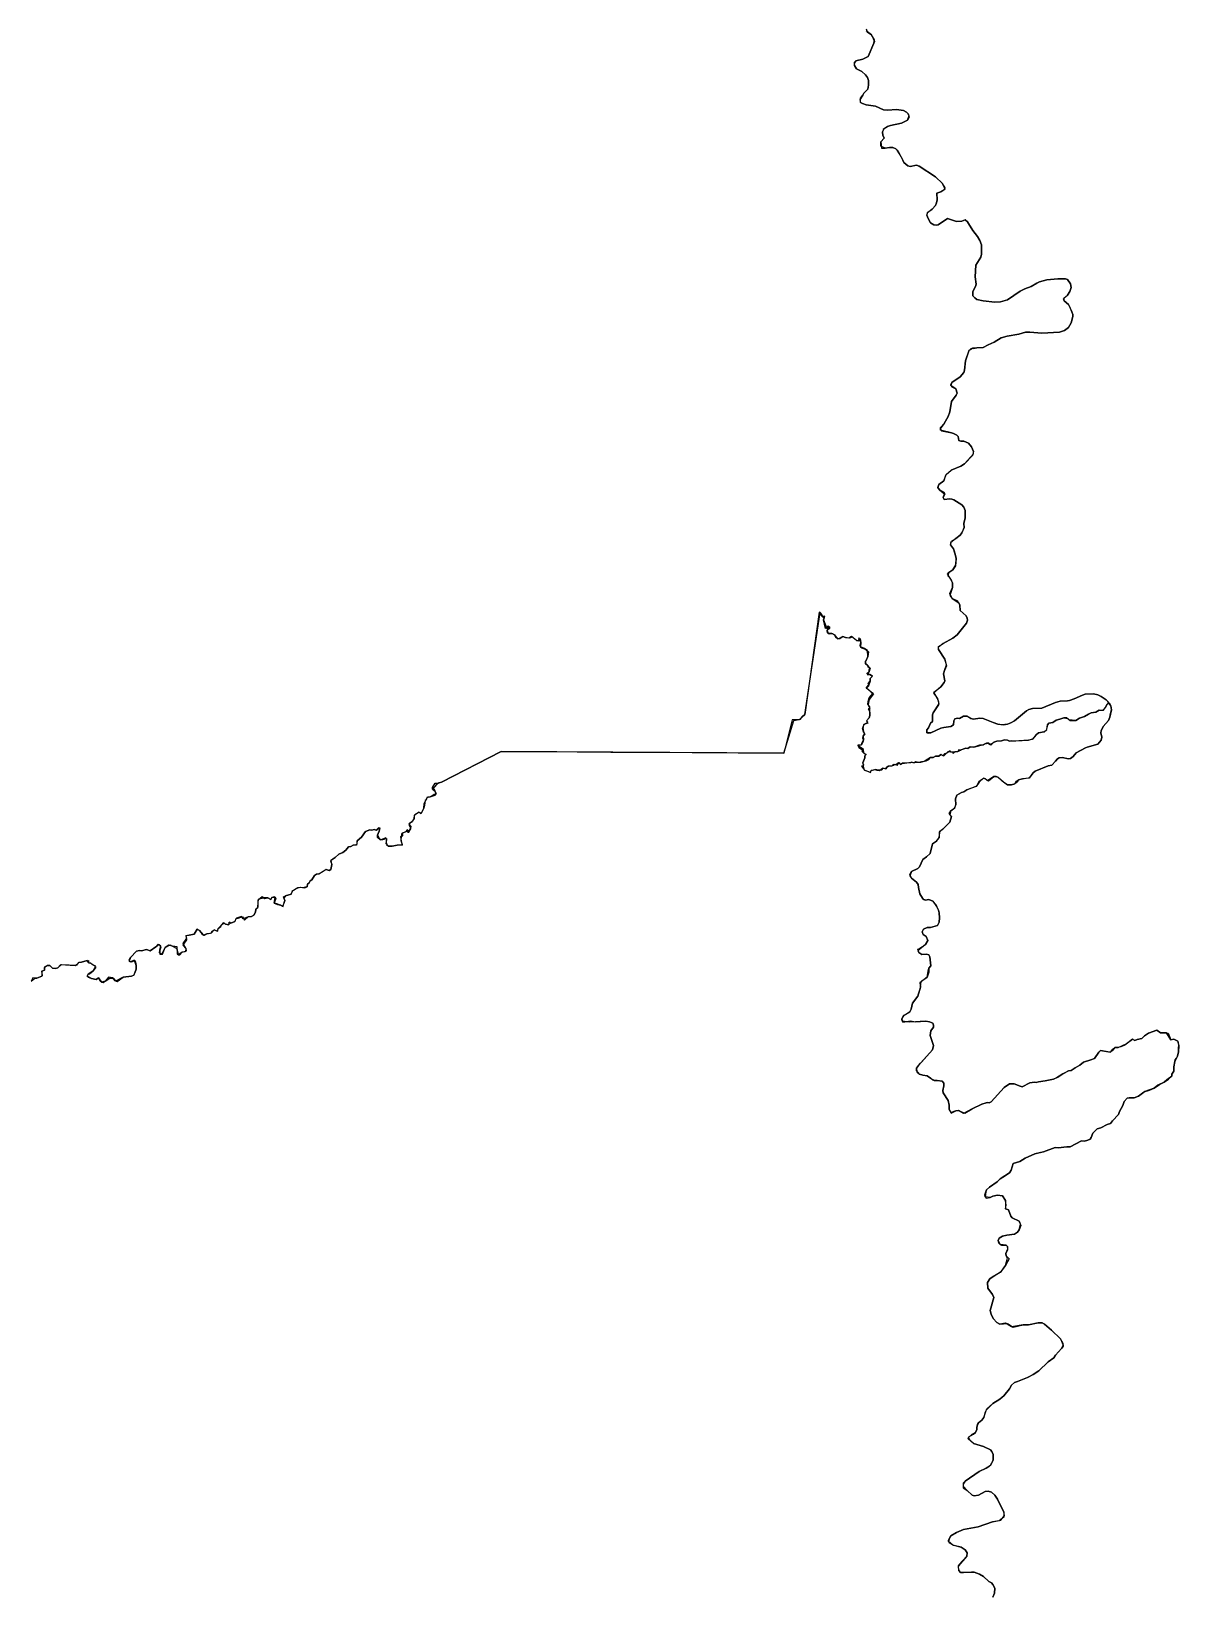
# Model space of a CAD drawing. Extents: x -74 to -34.8, y -33.8 to 5.3.
# Drawn here: x -47.243 to -46.041, y -13.851 to -12.215 of the extents above; entities that cross this region are included whole.
import ezdxf

# ---------------------------------------------------------------- set-up
doc = ezdxf.new("R2010")
doc.units = 0
doc.header["$LTSCALE"] = 2
doc.layers.add('UFEBRASIL', color=7, linetype='Continuous')

msp = doc.modelspace()

# ---------------------------------------------------------------- linework, layer by layer
at = {"layer": 'UFEBRASIL'}
for points in [[(-46.3684, -12.2126), (-46.3675, -12.2157), (-46.3628, -12.2187), (-46.3597, -12.2257), (-46.3603, -12.2277), (-46.3665, -12.2415), (-46.3718, -12.2442), (-46.3793, -12.2461), (-46.3811, -12.2489), (-46.3808, -12.251), (-46.3786, -12.2543), (-46.3729, -12.2573), (-46.3692, -12.2607), (-46.3669, -12.2636), (-46.3661, -12.2667), (-46.3662, -12.2715), (-46.3668, -12.2758), (-46.371, -12.2799), (-46.3718, -12.2821), (-46.3752, -12.2871), (-46.3744, -12.2898), (-46.3724, -12.2909), (-46.3683, -12.2921), (-46.3586, -12.2937), (-46.3504, -12.2974), (-46.3462, -12.2976), (-46.3368, -12.2971), (-46.3294, -12.2981), (-46.3263, -12.2998), (-46.3244, -12.3015), (-46.3235, -12.305), (-46.3252, -12.3084), (-46.3314, -12.3115), (-46.343, -12.3137), (-46.3463, -12.3149), (-46.3507, -12.3181), (-46.3515, -12.3208), (-46.3511, -12.3241), (-46.3496, -12.327), (-46.3531, -12.3308), (-46.3524, -12.3374), (-46.3484, -12.3376), (-46.3441, -12.3367), (-46.3405, -12.3369), (-46.3373, -12.3383), (-46.3359, -12.3397), (-46.3341, -12.3426), (-46.3299, -12.35), (-46.329, -12.3527), (-46.3247, -12.3561), (-46.3225, -12.3566), (-46.3156, -12.3555), (-46.3129, -12.3564), (-46.296, -12.3675), (-46.2886, -12.3747), (-46.286, -12.3804), (-46.2869, -12.3812), (-46.2903, -12.3833), (-46.2943, -12.3847), (-46.2941, -12.3915), (-46.2948, -12.3949), (-46.296, -12.3977), (-46.2993, -12.4013), (-46.3047, -12.4055), (-46.3051, -12.4078), (-46.3037, -12.4112), (-46.301, -12.4158), (-46.2976, -12.4179), (-46.2949, -12.4181), (-46.2929, -12.4177), (-46.2834, -12.4112), (-46.2738, -12.4144), (-46.2684, -12.414), (-46.2649, -12.4127), (-46.2625, -12.4147), (-46.2612, -12.4164), (-46.2569, -12.4237), (-46.2518, -12.4299), (-46.2493, -12.4341), (-46.2478, -12.4389), (-46.2476, -12.4485), (-46.2485, -12.4517), (-46.2536, -12.4602), (-46.2543, -12.4722), (-46.2533, -12.4798), (-46.2541, -12.4823), (-46.2566, -12.4878), (-46.2566, -12.4923), (-46.2548, -12.4943), (-46.2524, -12.4959), (-46.2459, -12.4975), (-46.2336, -12.4988), (-46.2279, -12.4984), (-46.2205, -12.4962), (-46.2072, -12.4874), (-46.2024, -12.485), (-46.1955, -12.4824), (-46.1897, -12.4789), (-46.1869, -12.4776), (-46.1791, -12.4754), (-46.1677, -12.4744), (-46.1597, -12.4745), (-46.1575, -12.4752), (-46.1546, -12.4795), (-46.1539, -12.4834), (-46.1553, -12.4875), (-46.1575, -12.4914), (-46.1621, -12.4956), (-46.161, -12.4975), (-46.1566, -12.5011), (-46.1531, -12.5088), (-46.1521, -12.5117), (-46.152, -12.5139), (-46.1536, -12.5205), (-46.1565, -12.5252), (-46.1606, -12.5286), (-46.166, -12.5301), (-46.1845, -12.5314), (-46.197, -12.5303), (-46.2017, -12.5303), (-46.2085, -12.5324), (-46.2207, -12.5345), (-46.227, -12.5363), (-46.2344, -12.5406), (-46.2407, -12.5434), (-46.246, -12.5464), (-46.2524, -12.5466), (-46.257, -12.5471), (-46.2588, -12.5476), (-46.2611, -12.5497), (-46.2646, -12.5603), (-46.2656, -12.5701), (-46.2663, -12.5723), (-46.2701, -12.5769), (-46.2788, -12.5829), (-46.2799, -12.5859), (-46.2788, -12.5874), (-46.2746, -12.5896), (-46.2732, -12.594), (-46.2742, -12.5963), (-46.2792, -12.6028), (-46.2807, -12.6136), (-46.2826, -12.6185), (-46.2868, -12.626), (-46.291, -12.6315), (-46.2894, -12.6337), (-46.2791, -12.6356), (-46.2771, -12.6363), (-46.2736, -12.638), (-46.2721, -12.6396), (-46.2714, -12.6437), (-46.2694, -12.6445), (-46.2663, -12.6443), (-46.2614, -12.6464), (-46.258, -12.6504), (-46.2562, -12.6551), (-46.257, -12.6594), (-46.2656, -12.668), (-46.2693, -12.6704), (-46.2793, -12.6749), (-46.2854, -12.6804), (-46.2873, -12.6859), (-46.2924, -12.6899), (-46.2933, -12.6928), (-46.2916, -12.6954), (-46.2861, -12.6997), (-46.2877, -12.7033), (-46.2867, -12.7053), (-46.281, -12.7048), (-46.2786, -12.705), (-46.2767, -12.7058), (-46.2682, -12.7112), (-46.2661, -12.7136), (-46.2649, -12.7169), (-46.2649, -12.7245), (-46.2661, -12.7306), (-46.2659, -12.7349), (-46.2681, -12.7403), (-46.27, -12.7428), (-46.2747, -12.7464), (-46.2803, -12.7507), (-46.2801, -12.7528), (-46.2771, -12.757), (-46.2763, -12.7593), (-46.2748, -12.7641), (-46.2743, -12.7671), (-46.275, -12.775), (-46.2776, -12.779), (-46.2819, -12.7819), (-46.2828, -12.7854), (-46.2798, -12.7888), (-46.2779, -12.793), (-46.2782, -12.7976), (-46.2809, -12.8059), (-46.2784, -12.809), (-46.2715, -12.8136), (-46.2704, -12.8162), (-46.2701, -12.8216), (-46.2636, -12.8274), (-46.2626, -12.8296), (-46.2623, -12.8317), (-46.2634, -12.8348), (-46.2733, -12.8471), (-46.2776, -12.8506), (-46.2879, -12.8562), (-46.2931, -12.8603), (-46.2927, -12.8624), (-46.2862, -12.8727), (-46.2845, -12.8795), (-46.2866, -12.8845), (-46.2875, -12.888), (-46.2862, -12.8952), (-46.2869, -12.8971), (-46.2901, -12.9017), (-46.2978, -12.9082), (-46.2939, -12.9138), (-46.2924, -12.9196), (-46.2927, -12.9206), (-46.2983, -12.9288), (-46.2989, -12.9308), (-46.299, -12.9379), (-46.3012, -12.9397), (-46.3031, -12.9444), (-46.3048, -12.9468), (-46.3048, -12.9499), (-46.3034, -12.9502), (-46.3006, -12.9498), (-46.2904, -12.945), (-46.2872, -12.9441), (-46.2797, -12.943), (-46.277, -12.9414), (-46.2766, -12.9371), (-46.2757, -12.9352), (-46.2727, -12.9345), (-46.2706, -12.9346), (-46.2667, -12.9323), (-46.2625, -12.9325), (-46.2589, -12.9349), (-46.2559, -12.9356), (-46.2494, -12.9344), (-46.2458, -12.9347), (-46.2353, -12.9391), (-46.2304, -12.9407), (-46.2242, -12.9413), (-46.2205, -12.9406), (-46.2168, -12.9394), (-46.213, -12.9373), (-46.2004, -12.9266), (-46.1981, -12.9253), (-46.1944, -12.9244), (-46.1844, -12.9238), (-46.1703, -12.9179), (-46.1653, -12.9166), (-46.1575, -12.9163), (-46.1554, -12.9158), (-46.1506, -12.9143), (-46.142, -12.9103), (-46.139, -12.9094), (-46.1304, -12.909), (-46.1257, -12.91), (-46.1222, -12.9118), (-46.1172, -12.9151), (-46.1143, -12.9179), (-46.116, -12.9197), (-46.1181, -12.9236), (-46.121, -12.9263), (-46.1243, -12.9262), (-46.1278, -12.9281), (-46.1328, -12.929), (-46.1357, -12.9303), (-46.1399, -12.9328), (-46.1452, -12.9343), (-46.149, -12.937), (-46.1561, -12.9363), (-46.1582, -12.9342), (-46.1613, -12.934), (-46.1655, -12.9356), (-46.1695, -12.9366), (-46.1729, -12.9388), (-46.177, -12.9396), (-46.1787, -12.9414), (-46.1799, -12.9474), (-46.1821, -12.9488), (-46.1879, -12.9497), (-46.1903, -12.9518), (-46.1946, -12.9567), (-46.1983, -12.9574), (-46.2133, -12.9586), (-46.2159, -12.958), (-46.2183, -12.9584), (-46.2203, -12.9576), (-46.2237, -12.957), (-46.2269, -12.9583), (-46.2316, -12.9586), (-46.2348, -12.9597), (-46.2379, -12.9627), (-46.2405, -12.9606), (-46.2424, -12.9607), (-46.2459, -12.9623), (-46.2481, -12.9628), (-46.2496, -12.9628), (-46.2556, -12.9648), (-46.2594, -12.9646), (-46.2619, -12.9661), (-46.2654, -12.9665), (-46.2697, -12.968), (-46.2714, -12.9677), (-46.2726, -12.9693), (-46.2753, -12.9702), (-46.2782, -12.9702), (-46.2802, -12.9696), (-46.2804, -12.9685), (-46.2839, -12.9709), (-46.2863, -12.9718), (-46.288, -12.974), (-46.2903, -12.9725), (-46.2924, -12.9741), (-46.2958, -12.9741), (-46.2983, -12.9755), (-46.3011, -12.9756), (-46.3038, -12.9774), (-46.3076, -12.9797), (-46.3116, -12.9808), (-46.3147, -12.9808), (-46.3181, -12.9813), (-46.3213, -12.9804), (-46.322, -12.9812), (-46.3283, -12.9817), (-46.3304, -12.9814), (-46.3326, -12.9828), (-46.3347, -12.9811), (-46.3374, -12.9834), (-46.3405, -12.9834), (-46.3411, -12.9847), (-46.345, -12.9846), (-46.3468, -12.9858), (-46.3479, -12.9876), (-46.3515, -12.9869), (-46.352, -12.9888), (-46.3558, -12.9888), (-46.3585, -12.9881), (-46.3609, -12.989), (-46.3631, -12.9893), (-46.3643, -12.9914), (-46.3676, -12.99), (-46.3702, -12.9889), (-46.3717, -12.9843), (-46.3709, -12.9838), (-46.3718, -12.9811), (-46.3698, -12.9761), (-46.3698, -12.9738), (-46.3683, -12.9725), (-46.3704, -12.9714), (-46.3714, -12.9682), (-46.3711, -12.9673), (-46.3769, -12.9634), (-46.3767, -12.9623), (-46.3735, -12.9623), (-46.3731, -12.9608), (-46.3714, -12.9572), (-46.3719, -12.9557), (-46.3717, -12.9534), (-46.3699, -12.9506), (-46.3713, -12.9489), (-46.3722, -12.9448), (-46.3714, -12.9439), (-46.3708, -12.9412), (-46.3666, -12.9386), (-46.3682, -12.9373), (-46.3652, -12.9341), (-46.3646, -12.9315), (-46.3645, -12.9281), (-46.3648, -12.9238), (-46.3645, -12.9225), (-46.3666, -12.9197), (-46.3663, -12.917), (-46.3655, -12.9132), (-46.3613, -12.9081), (-46.3633, -12.9073), (-46.3682, -12.9031), (-46.3682, -12.9024), (-46.3656, -12.8995), (-46.3664, -12.8982), (-46.3643, -12.8956), (-46.3643, -12.893), (-46.362, -12.8905), (-46.3647, -12.8888), (-46.3676, -12.8876), (-46.3653, -12.8854), (-46.3655, -12.8839), (-46.3643, -12.882), (-46.3675, -12.8787), (-46.3691, -12.8775), (-46.3693, -12.8752), (-46.3681, -12.8736), (-46.3667, -12.8698), (-46.3671, -12.8635), (-46.3701, -12.8615), (-46.3743, -12.8598), (-46.3749, -12.8579), (-46.374, -12.8551), (-46.3763, -12.8503), (-46.3765, -12.8534), (-46.3786, -12.8532), (-46.3837, -12.849), (-46.3867, -12.8505), (-46.39, -12.8501), (-46.3928, -12.849), (-46.3976, -12.8514), (-46.3998, -12.8503), (-46.4017, -12.8473), (-46.4046, -12.8457), (-46.4083, -12.8458), (-46.4089, -12.8449), (-46.4092, -12.8425), (-46.4067, -12.8388), (-46.4083, -12.8382), (-46.4111, -12.8405), (-46.413, -12.8315), (-46.4118, -12.8277), (-46.4148, -12.8278), (-46.4167, -12.8237), (-46.4176, -12.8235), (-46.4328, -12.9307), (-46.4356, -12.933), (-46.4387, -12.936), (-46.446, -12.9362), (-46.4546, -12.9712), (-46.6339, -12.97), (-46.7506, -12.9692), (-46.8134, -13.0013), (-46.8156, -13.0021), (-46.8186, -13.004), (-46.8225, -13.0089), (-46.8209, -13.0103), (-46.8202, -13.011), (-46.8189, -13.014), (-46.8209, -13.0142), (-46.8231, -13.0159), (-46.8251, -13.0169), (-46.8287, -13.0178), (-46.8294, -13.0198), (-46.8304, -13.0206), (-46.8309, -13.0256), (-46.8318, -13.0288), (-46.8349, -13.0345), (-46.8366, -13.0329), (-46.8416, -13.0359), (-46.842, -13.0371), (-46.8418, -13.0394), (-46.8445, -13.0433), (-46.8475, -13.0455), (-46.8453, -13.0479), (-46.8459, -13.0501), (-46.8481, -13.0545), (-46.8487, -13.0509), (-46.8511, -13.0533), (-46.855, -13.0557), (-46.8552, -13.0579), (-46.8562, -13.0588), (-46.8555, -13.0628), (-46.8546, -13.0673), (-46.8596, -13.0673), (-46.865, -13.0684), (-46.8688, -13.0685), (-46.8712, -13.0657), (-46.8705, -13.0618), (-46.8717, -13.0599), (-46.8767, -13.0619), (-46.8774, -13.0618), (-46.8803, -13.0593), (-46.8804, -13.0571), (-46.878, -13.051), (-46.879, -13.0488), (-46.8815, -13.0518), (-46.8837, -13.0509), (-46.8862, -13.0516), (-46.8883, -13.0514), (-46.8929, -13.0532), (-46.8971, -13.059), (-46.9015, -13.0628), (-46.9023, -13.0673), (-46.9058, -13.0673), (-46.9083, -13.0689), (-46.9108, -13.0691), (-46.9133, -13.0728), (-46.9165, -13.075), (-46.9206, -13.0769), (-46.9247, -13.0803), (-46.9295, -13.0839), (-46.9282, -13.0875), (-46.9291, -13.0929), (-46.931, -13.0939), (-46.9342, -13.093), (-46.9381, -13.0957), (-46.9416, -13.0973), (-46.9441, -13.0978), (-46.9463, -13.0993), (-46.9491, -13.1038), (-46.9509, -13.1049), (-46.9518, -13.107), (-46.9537, -13.1083), (-46.954, -13.1111), (-46.9588, -13.112), (-46.9611, -13.1117), (-46.9637, -13.1121), (-46.9699, -13.1158), (-46.9707, -13.1186), (-46.9765, -13.1204), (-46.9783, -13.1229), (-46.9772, -13.1253), (-46.9781, -13.1274), (-46.9798, -13.1315), (-46.9817, -13.1301), (-46.9858, -13.1289), (-46.9884, -13.1281), (-46.9873, -13.1218), (-46.9884, -13.1214), (-46.9911, -13.1222), (-46.9921, -13.1242), (-46.9953, -13.1227), (-46.9997, -13.1226), (-47.0011, -13.1214), (-47.0054, -13.1251), (-47.0056, -13.1266), (-47.0059, -13.1335), (-47.0078, -13.1343), (-47.008, -13.1376), (-47.0097, -13.1408), (-47.0122, -13.1421), (-47.0157, -13.1424), (-47.0208, -13.1444), (-47.0228, -13.142), (-47.0279, -13.144), (-47.0288, -13.1447), (-47.0297, -13.1474), (-47.0338, -13.1491), (-47.0356, -13.148), (-47.0359, -13.1509), (-47.0393, -13.1503), (-47.0419, -13.1486), (-47.0433, -13.1504), (-47.0454, -13.1529), (-47.0471, -13.1545), (-47.0485, -13.1575), (-47.0513, -13.1559), (-47.0542, -13.1591), (-47.0556, -13.1599), (-47.0589, -13.1602), (-47.0626, -13.1618), (-47.0637, -13.1614), (-47.0649, -13.1588), (-47.0666, -13.1568), (-47.0691, -13.1555), (-47.0724, -13.1605), (-47.0775, -13.1615), (-47.0809, -13.1624), (-47.0802, -13.1664), (-47.0841, -13.1723), (-47.0805, -13.1761), (-47.0816, -13.1792), (-47.0849, -13.1793), (-47.0891, -13.1822), (-47.0899, -13.1812), (-47.09, -13.174), (-47.0949, -13.1733), (-47.0989, -13.1721), (-47.1026, -13.1746), (-47.1064, -13.1819), (-47.1087, -13.1801), (-47.1082, -13.1772), (-47.1071, -13.1729), (-47.1105, -13.1716), (-47.1125, -13.1737), (-47.1183, -13.1779), (-47.1222, -13.1765), (-47.1273, -13.178), (-47.1297, -13.1778), (-47.1326, -13.1785), (-47.1389, -13.1849), (-47.1405, -13.1888), (-47.1377, -13.1897), (-47.1346, -13.1881), (-47.1338, -13.1898), (-47.1331, -13.1934), (-47.1332, -13.1973), (-47.1343, -13.2012), (-47.1359, -13.2038), (-47.1378, -13.2046), (-47.1467, -13.2057), (-47.1546, -13.2098), (-47.1551, -13.2095), (-47.1576, -13.2064), (-47.1621, -13.2058), (-47.1655, -13.2099), (-47.1695, -13.2107), (-47.1709, -13.2097), (-47.1725, -13.2065), (-47.175, -13.208), (-47.1798, -13.2071), (-47.1844, -13.2047), (-47.1834, -13.2025), (-47.1819, -13.2022), (-47.1779, -13.1991), (-47.1753, -13.1941), (-47.1786, -13.1926), (-47.1806, -13.1911), (-47.1829, -13.1906), (-47.1843, -13.1881), (-47.1867, -13.1888), (-47.1904, -13.1901), (-47.193, -13.1902), (-47.1969, -13.1936), (-47.2122, -13.1928), (-47.2149, -13.1958), (-47.2176, -13.1965), (-47.2206, -13.1963), (-47.2235, -13.1934), (-47.2259, -13.1935), (-47.2294, -13.1957), (-47.2289, -13.1982), (-47.232, -13.1993), (-47.232, -13.2046), (-47.2335, -13.2054), (-47.2372, -13.2067), (-47.2411, -13.2063), (-47.243, -13.2099)], [(-46.2359, -13.8549), (-46.2342, -13.8508), (-46.2337, -13.8456), (-46.2357, -13.8415), (-46.2372, -13.8398), (-46.2401, -13.8384), (-46.2455, -13.8331), (-46.2497, -13.8307), (-46.2553, -13.8288), (-46.2583, -13.8286), (-46.2664, -13.8292), (-46.2696, -13.8289), (-46.2714, -13.8269), (-46.2718, -13.8219), (-46.2714, -13.8209), (-46.2632, -13.8118), (-46.2626, -13.8086), (-46.2648, -13.8052), (-46.2689, -13.8024), (-46.2777, -13.8003), (-46.2824, -13.7965), (-46.2824, -13.7952), (-46.2813, -13.793), (-46.2797, -13.7908), (-46.2738, -13.7872), (-46.2666, -13.7841), (-46.2511, -13.7813), (-46.2363, -13.776), (-46.2276, -13.7742), (-46.2236, -13.7695), (-46.2243, -13.7654), (-46.2265, -13.7618), (-46.2309, -13.7524), (-46.2338, -13.7481), (-46.2372, -13.7448), (-46.2406, -13.7439), (-46.2438, -13.7443), (-46.2508, -13.7481), (-46.2553, -13.7487), (-46.2574, -13.7479), (-46.2628, -13.7431), (-46.2664, -13.7391), (-46.2664, -13.735), (-46.2647, -13.7333), (-46.25, -13.7233), (-46.2429, -13.7199), (-46.2411, -13.7189), (-46.2379, -13.7162), (-46.2369, -13.7146), (-46.2356, -13.711), (-46.2355, -13.7082), (-46.2354, -13.7056), (-46.2368, -13.7025), (-46.2384, -13.7006), (-46.2456, -13.6972), (-46.256, -13.6939), (-46.2615, -13.689), (-46.261, -13.687), (-46.256, -13.6841), (-46.2538, -13.6823), (-46.2527, -13.6794), (-46.2527, -13.6772), (-46.2518, -13.6741), (-46.2507, -13.6724), (-46.2473, -13.6695), (-46.2453, -13.6668), (-46.2431, -13.6605), (-46.242, -13.6576), (-46.2357, -13.652), (-46.2284, -13.6476), (-46.2259, -13.6456), (-46.2243, -13.6441), (-46.2182, -13.6367), (-46.2163, -13.6328), (-46.2132, -13.63), (-46.2098, -13.6291), (-46.1996, -13.6249), (-46.1937, -13.6218), (-46.1876, -13.6178), (-46.178, -13.6086), (-46.1718, -13.6041), (-46.1702, -13.6015), (-46.1638, -13.5945), (-46.162, -13.5909), (-46.1621, -13.5893), (-46.1648, -13.5845), (-46.1743, -13.5753), (-46.1817, -13.569), (-46.1843, -13.5676), (-46.1885, -13.5676), (-46.1985, -13.5696), (-46.2039, -13.5697), (-46.2162, -13.5718), (-46.2224, -13.568), (-46.2285, -13.569), (-46.2317, -13.5674), (-46.2355, -13.5629), (-46.2374, -13.5587), (-46.2387, -13.5546), (-46.2347, -13.5409), (-46.2361, -13.5378), (-46.241, -13.5312), (-46.2413, -13.5255), (-46.2391, -13.5217), (-46.2364, -13.5197), (-46.2268, -13.5136), (-46.2225, -13.5077), (-46.2203, -13.5), (-46.2219, -13.4976), (-46.2223, -13.495), (-46.2201, -13.4902), (-46.2203, -13.4878), (-46.2219, -13.4861), (-46.2283, -13.4855), (-46.2294, -13.4842), (-46.2303, -13.4814), (-46.2292, -13.4789), (-46.2258, -13.4769), (-46.2211, -13.4759), (-46.2131, -13.4748), (-46.2099, -13.4728), (-46.2081, -13.4702), (-46.2067, -13.4642), (-46.2084, -13.461), (-46.2157, -13.4577), (-46.2171, -13.4559), (-46.2194, -13.4493), (-46.2225, -13.4484), (-46.2218, -13.4443), (-46.2227, -13.4394), (-46.2258, -13.4345), (-46.2308, -13.434), (-46.2358, -13.4349), (-46.2387, -13.4365), (-46.2439, -13.4356), (-46.2443, -13.4337), (-46.2433, -13.4303), (-46.2423, -13.4283), (-46.2394, -13.4257), (-46.2359, -13.4232), (-46.2312, -13.4199), (-46.2281, -13.4167), (-46.2254, -13.415), (-46.2184, -13.4106), (-46.2165, -13.4077), (-46.2144, -13.4007), (-46.2076, -13.3987), (-46.2018, -13.3953), (-46.1918, -13.3906), (-46.1891, -13.39), (-46.1826, -13.3885), (-46.1704, -13.384), (-46.1673, -13.3843), (-46.1583, -13.3832), (-46.1547, -13.3833), (-46.1428, -13.3769), (-46.1399, -13.3773), (-46.1364, -13.3764), (-46.134, -13.3752), (-46.1327, -13.3734), (-46.131, -13.3691), (-46.1288, -13.3664), (-46.1264, -13.3645), (-46.1228, -13.3633), (-46.1161, -13.3599), (-46.1124, -13.3587), (-46.1104, -13.356), (-46.1042, -13.3493), (-46.1031, -13.3464), (-46.0995, -13.3399), (-46.0981, -13.3359), (-46.0951, -13.3325), (-46.093, -13.332), (-46.0877, -13.3319), (-46.0834, -13.3304), (-46.0803, -13.3282), (-46.0777, -13.326), (-46.0765, -13.3254), (-46.0738, -13.3245), (-46.0718, -13.3238), (-46.0667, -13.322), (-46.0613, -13.3181), (-46.0563, -13.3157), (-46.0519, -13.3124), (-46.0485, -13.3092), (-46.0482, -13.3072), (-46.0462, -13.3039), (-46.0463, -13.2997), (-46.0453, -13.2939), (-46.0447, -13.2921), (-46.0433, -13.2905), (-46.0423, -13.2885), (-46.0414, -13.2838), (-46.0412, -13.2801), (-46.0411, -13.2767), (-46.0422, -13.2727), (-46.0463, -13.2706), (-46.0493, -13.2713), (-46.0539, -13.264), (-46.0601, -13.2638), (-46.0639, -13.2613), (-46.0729, -13.2643), (-46.0771, -13.2672), (-46.0797, -13.2698), (-46.0847, -13.2709), (-46.0871, -13.2719), (-46.0897, -13.2707), (-46.0974, -13.2769), (-46.1018, -13.2785), (-46.1046, -13.2794), (-46.1079, -13.2793), (-46.1107, -13.2829), (-46.1131, -13.2842), (-46.1229, -13.2824), (-46.1249, -13.2842), (-46.1293, -13.2907), (-46.1331, -13.2923), (-46.1407, -13.2946), (-46.1446, -13.2978), (-46.1495, -13.3005), (-46.1536, -13.3033), (-46.1564, -13.3037), (-46.1597, -13.3054), (-46.1626, -13.3069), (-46.1693, -13.311), (-46.1723, -13.3123), (-46.181, -13.3143), (-46.188, -13.3152), (-46.1904, -13.3161), (-46.1923, -13.3157), (-46.1972, -13.3163), (-46.2051, -13.3203), (-46.2071, -13.3199), (-46.2134, -13.3173), (-46.2182, -13.3172), (-46.2239, -13.3213), (-46.2376, -13.3362), (-46.2395, -13.3371), (-46.2418, -13.337), (-46.2438, -13.3376), (-46.2474, -13.3387), (-46.2576, -13.3435), (-46.2665, -13.3484), (-46.2716, -13.3454), (-46.2744, -13.3456), (-46.2796, -13.3475), (-46.2817, -13.3437), (-46.2816, -13.3398), (-46.2825, -13.3348), (-46.2877, -13.3267), (-46.288, -13.3244), (-46.2871, -13.3194), (-46.2873, -13.3165), (-46.2887, -13.3146), (-46.2941, -13.3138), (-46.2986, -13.3135), (-46.3011, -13.3113), (-46.3046, -13.3091), (-46.3092, -13.3084), (-46.3126, -13.3072), (-46.3159, -13.3032), (-46.3158, -13.3009), (-46.3138, -13.2981), (-46.3117, -13.2958), (-46.299, -13.2818), (-46.2979, -13.2771), (-46.3015, -13.2667), (-46.3006, -13.262), (-46.298, -13.258), (-46.2979, -13.2559), (-46.2986, -13.2537), (-46.3023, -13.2523), (-46.3061, -13.2516), (-46.312, -13.2521), (-46.3167, -13.2525), (-46.3235, -13.2527), (-46.3308, -13.2517), (-46.3311, -13.2495), (-46.3286, -13.2453), (-46.3227, -13.2419), (-46.3212, -13.2393), (-46.3201, -13.2329), (-46.3169, -13.2288), (-46.3142, -13.2254), (-46.3135, -13.2231), (-46.3123, -13.219), (-46.3114, -13.2161), (-46.311, -13.21), (-46.3102, -13.2094), (-46.3045, -13.2055), (-46.3036, -13.1992), (-46.3029, -13.1962), (-46.3008, -13.1936), (-46.3019, -13.1843), (-46.303, -13.1822), (-46.3052, -13.1815), (-46.3101, -13.182), (-46.3134, -13.1798), (-46.3142, -13.1763), (-46.3133, -13.1758), (-46.3094, -13.1734), (-46.3062, -13.1715), (-46.304, -13.1672), (-46.3057, -13.1629), (-46.3086, -13.1609), (-46.3098, -13.158), (-46.3083, -13.1552), (-46.3047, -13.1538), (-46.301, -13.1538), (-46.2936, -13.1514), (-46.2921, -13.1479), (-46.2916, -13.1436), (-46.2921, -13.1383), (-46.2928, -13.1355), (-46.2952, -13.1299), (-46.2987, -13.1259), (-46.3028, -13.1243), (-46.3063, -13.1249), (-46.3086, -13.1241), (-46.3096, -13.1229), (-46.3124, -13.1183), (-46.3137, -13.1119), (-46.3139, -13.1085), (-46.3157, -13.1062), (-46.3209, -13.1019), (-46.3227, -13.0983), (-46.3209, -13.095), (-46.3142, -13.0918), (-46.3127, -13.0902), (-46.309, -13.0823), (-46.3053, -13.0797), (-46.3016, -13.0761), (-46.2989, -13.0661), (-46.2944, -13.0628), (-46.292, -13.0593), (-46.2908, -13.0523), (-46.288, -13.0508), (-46.2807, -13.0434), (-46.279, -13.0375), (-46.2814, -13.0341), (-46.2799, -13.0314), (-46.2756, -13.0283), (-46.2746, -13.0253), (-46.275, -13.019), (-46.2734, -13.015), (-46.2687, -13.0122), (-46.2662, -13.0114), (-46.2631, -13.0096), (-46.2524, -13.0053), (-46.2498, -12.9999), (-46.2455, -12.9974), (-46.2436, -12.9979), (-46.2403, -12.9999), (-46.2348, -12.9954), (-46.2323, -12.9955), (-46.2298, -12.9967), (-46.2247, -13.001), (-46.2204, -13.0041), (-46.2164, -13.0044), (-46.2126, -13.0032), (-46.2114, -13.0003), (-46.2089, -12.9989), (-46.2048, -12.9978), (-46.197, -12.9967), (-46.1937, -12.9915), (-46.1914, -12.9898), (-46.1778, -12.9844), (-46.1741, -12.9836), (-46.17, -12.9795), (-46.1681, -12.9771), (-46.1662, -12.976), (-46.1628, -12.9757), (-46.1568, -12.977), (-46.1546, -12.9766), (-46.1518, -12.9746), (-46.1484, -12.9708), (-46.1389, -12.9654), (-46.1369, -12.9647), (-46.1258, -12.9615), (-46.1222, -12.9574), (-46.1215, -12.9543), (-46.1228, -12.9498), (-46.1224, -12.9476), (-46.1202, -12.9433), (-46.1147, -12.937), (-46.1132, -12.9334), (-46.1124, -12.9295), (-46.1116, -12.9256), (-46.1123, -12.9216), (-46.1153, -12.9169), (-46.1172, -12.9151), (-46.1222, -12.9118), (-46.1257, -12.91), (-46.1304, -12.909), (-46.139, -12.9094), (-46.142, -12.9103), (-46.1506, -12.9143), (-46.1554, -12.9158), (-46.1575, -12.9163), (-46.1653, -12.9166), (-46.1703, -12.9179), (-46.1844, -12.9238), (-46.1944, -12.9244), (-46.1981, -12.9253), (-46.2004, -12.9266), (-46.213, -12.9373), (-46.2168, -12.9394), (-46.2205, -12.9406), (-46.2262, -12.9415), (-46.2304, -12.9407), (-46.2353, -12.9391), (-46.2458, -12.9347), (-46.2494, -12.9344), (-46.2559, -12.9356), (-46.2589, -12.9349), (-46.2632, -12.9323), (-46.2667, -12.9323), (-46.2706, -12.9346), (-46.2727, -12.9345), (-46.2757, -12.9352), (-46.2766, -12.9371), (-46.277, -12.9414), (-46.2797, -12.943), (-46.2872, -12.9441), (-46.2904, -12.945), (-46.3006, -12.9498), (-46.3048, -12.9499), (-46.305, -12.948), (-46.3048, -12.9468), (-46.3031, -12.9444), (-46.3012, -12.9397), (-46.299, -12.9379), (-46.2989, -12.9308), (-46.2983, -12.9288), (-46.2924, -12.9196), (-46.2925, -12.9176), (-46.2939, -12.9138), (-46.2976, -12.9073), (-46.2901, -12.9017), (-46.2869, -12.8971), (-46.2862, -12.8952), (-46.2875, -12.888), (-46.2866, -12.8845), (-46.2845, -12.8785), (-46.2862, -12.8727), (-46.2927, -12.8624), (-46.2927, -12.8594), (-46.2911, -12.8583), (-46.2879, -12.8562), (-46.2776, -12.8506), (-46.2733, -12.8471), (-46.2634, -12.8348), (-46.2623, -12.8317), (-46.2626, -12.8296), (-46.2636, -12.8274), (-46.2701, -12.8216), (-46.2704, -12.8162), (-46.2724, -12.812), (-46.2784, -12.809), (-46.2807, -12.804), (-46.2782, -12.7976), (-46.278, -12.7928), (-46.2798, -12.7888), (-46.2833, -12.7835), (-46.2819, -12.7819), (-46.2776, -12.779), (-46.2747, -12.7739), (-46.2743, -12.7671), (-46.2748, -12.7641), (-46.2771, -12.757), (-46.2801, -12.7528), (-46.2792, -12.7491), (-46.2747, -12.7464), (-46.27, -12.7428), (-46.2676, -12.7393), (-46.2659, -12.7349), (-46.2661, -12.7306), (-46.2649, -12.7245), (-46.2649, -12.7169), (-46.2661, -12.7136), (-46.2682, -12.7112), (-46.2767, -12.7058), (-46.2786, -12.705), (-46.281, -12.7048), (-46.2867, -12.7053), (-46.2877, -12.7033), (-46.2862, -12.6986), (-46.2916, -12.6954), (-46.2933, -12.6928), (-46.2924, -12.6899), (-46.2873, -12.6859), (-46.2847, -12.6794), (-46.2793, -12.6749), (-46.2693, -12.6704), (-46.2656, -12.668), (-46.2561, -12.6576), (-46.2562, -12.6551), (-46.258, -12.6504), (-46.2614, -12.6464), (-46.2663, -12.6443), (-46.2694, -12.6445), (-46.2714, -12.6437), (-46.2721, -12.6396), (-46.2736, -12.638), (-46.2771, -12.6363), (-46.2791, -12.6356), (-46.2907, -12.6329), (-46.2905, -12.6299), (-46.2868, -12.626), (-46.2826, -12.6185), (-46.2807, -12.6136), (-46.2792, -12.6028), (-46.2742, -12.5963), (-46.2732, -12.594), (-46.2746, -12.5896), (-46.2799, -12.5859), (-46.2799, -12.5849), (-46.2788, -12.5829), (-46.2701, -12.5769), (-46.2663, -12.5723), (-46.2656, -12.5701), (-46.2646, -12.5603), (-46.2607, -12.5491), (-46.257, -12.5471), (-46.2561, -12.5472), (-46.2524, -12.5466), (-46.246, -12.5464), (-46.2407, -12.5434), (-46.2344, -12.5406), (-46.227, -12.5363), (-46.2207, -12.5345), (-46.2085, -12.5324), (-46.2017, -12.5303), (-46.197, -12.5303), (-46.1845, -12.5314), (-46.166, -12.5301), (-46.1606, -12.5286), (-46.1565, -12.5252), (-46.1536, -12.5205), (-46.152, -12.5139), (-46.1521, -12.5117), (-46.1531, -12.5088), (-46.1546, -12.5056), (-46.1566, -12.5011), (-46.161, -12.4975), (-46.1612, -12.4944), (-46.1575, -12.4914), (-46.1553, -12.4875), (-46.1539, -12.4834), (-46.1546, -12.4795), (-46.1575, -12.4752), (-46.1597, -12.4745), (-46.1677, -12.4744), (-46.1791, -12.4754), (-46.1869, -12.4776), (-46.1897, -12.4789), (-46.1955, -12.4824), (-46.2024, -12.485), (-46.2072, -12.4874), (-46.2205, -12.4962), (-46.2279, -12.4984), (-46.2336, -12.4988), (-46.2459, -12.4975), (-46.2524, -12.4959), (-46.2548, -12.4943), (-46.2566, -12.4923), (-46.2566, -12.4878), (-46.2541, -12.4823), (-46.2533, -12.4798), (-46.2543, -12.4722), (-46.2536, -12.4602), (-46.2485, -12.4517), (-46.2476, -12.4485), (-46.2478, -12.4389), (-46.2493, -12.4341), (-46.2518, -12.4299), (-46.2569, -12.4237), (-46.2612, -12.4164), (-46.2625, -12.4147), (-46.2649, -12.4127), (-46.2684, -12.414), (-46.2738, -12.4144), (-46.2834, -12.4112), (-46.2929, -12.4177), (-46.2949, -12.4181), (-46.2976, -12.4179), (-46.301, -12.4158), (-46.3037, -12.4112), (-46.3051, -12.4078), (-46.3039, -12.4045), (-46.2993, -12.4013), (-46.296, -12.3977), (-46.2948, -12.3949), (-46.2941, -12.3915), (-46.2943, -12.3847), (-46.2903, -12.3833), (-46.286, -12.3804), (-46.2857, -12.3791), (-46.2886, -12.3747), (-46.296, -12.3675), (-46.3129, -12.3564), (-46.3156, -12.3555), (-46.3225, -12.3566), (-46.3247, -12.3561), (-46.329, -12.3527), (-46.3299, -12.35), (-46.333, -12.3445), (-46.3341, -12.3426), (-46.3359, -12.3397), (-46.3373, -12.3383), (-46.3405, -12.3369), (-46.3441, -12.3367), (-46.3484, -12.3376), (-46.3531, -12.3356), (-46.3531, -12.3308), (-46.3496, -12.327), (-46.3511, -12.3241), (-46.3515, -12.3208), (-46.3496, -12.317), (-46.3463, -12.3149), (-46.343, -12.3137), (-46.3314, -12.3115), (-46.3252, -12.3084), (-46.3234, -12.3035), (-46.3244, -12.3015), (-46.3263, -12.2998), (-46.3294, -12.2981), (-46.3368, -12.2971), (-46.3462, -12.2976), (-46.3504, -12.2974), (-46.3586, -12.2937), (-46.3683, -12.2921), (-46.3724, -12.2909), (-46.3744, -12.2898), (-46.3743, -12.2853), (-46.3718, -12.2821), (-46.371, -12.2799), (-46.3668, -12.2758), (-46.3662, -12.2715), (-46.3661, -12.2667), (-46.3669, -12.2636), (-46.3692, -12.2607), (-46.3729, -12.2573), (-46.3786, -12.2543), (-46.3808, -12.251), (-46.3808, -12.2474), (-46.3793, -12.2461), (-46.3718, -12.2442), (-46.3665, -12.2415), (-46.3603, -12.2277), (-46.3599, -12.224), (-46.3628, -12.2187), (-46.3683, -12.2147)], [(-47.243, -13.2099), (-47.2395, -13.2069), (-47.2372, -13.2067), (-47.232, -13.2046), (-47.2312, -13.2039), (-47.232, -13.1993), (-47.2289, -13.1982), (-47.2282, -13.1943), (-47.2259, -13.1935), (-47.2235, -13.1934), (-47.2206, -13.1963), (-47.2176, -13.1965), (-47.2149, -13.1958), (-47.2114, -13.1925), (-47.1951, -13.193), (-47.193, -13.1902), (-47.1904, -13.1901), (-47.1867, -13.1888), (-47.1828, -13.1881), (-47.1829, -13.1906), (-47.1806, -13.1911), (-47.1773, -13.193), (-47.1752, -13.1951), (-47.1779, -13.1991), (-47.1834, -13.2025), (-47.1844, -13.2047), (-47.1832, -13.2057), (-47.1798, -13.2071), (-47.175, -13.208), (-47.1725, -13.2065), (-47.1695, -13.2107), (-47.1677, -13.2112), (-47.1655, -13.2099), (-47.1605, -13.2067), (-47.1568, -13.2068), (-47.1538, -13.2099), (-47.153, -13.21), (-47.1467, -13.2057), (-47.1378, -13.2046), (-47.1352, -13.2032), (-47.1343, -13.2012), (-47.1332, -13.1973), (-47.1331, -13.1934), (-47.1346, -13.1881), (-47.1352, -13.1878), (-47.1396, -13.1898), (-47.1404, -13.1876), (-47.1389, -13.1849), (-47.1326, -13.1785), (-47.1297, -13.1778), (-47.1273, -13.178), (-47.1222, -13.1765), (-47.1183, -13.1779), (-47.1125, -13.1737), (-47.109, -13.171), (-47.1071, -13.1747), (-47.1082, -13.1772), (-47.1081, -13.1814), (-47.1054, -13.1817), (-47.1026, -13.1746), (-47.0973, -13.1718), (-47.0949, -13.1733), (-47.0903, -13.1756), (-47.0891, -13.1822), (-47.0873, -13.1824), (-47.0849, -13.1793), (-47.0802, -13.1781), (-47.0805, -13.1761), (-47.0837, -13.1704), (-47.0798, -13.1648), (-47.0808, -13.162), (-47.0775, -13.1615), (-47.0724, -13.1605), (-47.0691, -13.1555), (-47.0666, -13.1568), (-47.0649, -13.1588), (-47.0626, -13.1618), (-47.0615, -13.1616), (-47.0589, -13.1602), (-47.0542, -13.1591), (-47.0537, -13.1578), (-47.0513, -13.1559), (-47.0475, -13.1576), (-47.0471, -13.1545), (-47.0444, -13.1525), (-47.0433, -13.1504), (-47.0408, -13.1488), (-47.0393, -13.1503), (-47.0359, -13.1509), (-47.0356, -13.148), (-47.0338, -13.1491), (-47.0297, -13.1474), (-47.0279, -13.144), (-47.0263, -13.1438), (-47.0218, -13.142), (-47.0194, -13.1458), (-47.0157, -13.1424), (-47.0122, -13.1421), (-47.0097, -13.1408), (-47.008, -13.1376), (-47.0078, -13.1343), (-47.0051, -13.1321), (-47.0054, -13.1251), (-47.0042, -13.1237), (-46.9997, -13.1226), (-46.9987, -13.1233), (-46.9953, -13.1227), (-46.9921, -13.1242), (-46.9911, -13.1222), (-46.9873, -13.1218), (-46.9866, -13.1233), (-46.9884, -13.1281), (-46.9849, -13.1296), (-46.9817, -13.1301), (-46.9789, -13.1316), (-46.9781, -13.1274), (-46.9772, -13.1253), (-46.9786, -13.1216), (-46.9765, -13.1204), (-46.9707, -13.1186), (-46.9688, -13.1148), (-46.9637, -13.1121), (-46.9605, -13.1113), (-46.9568, -13.1121), (-46.954, -13.1111), (-46.9537, -13.1083), (-46.9518, -13.107), (-46.9509, -13.1049), (-46.9491, -13.1038), (-46.9463, -13.0993), (-46.9441, -13.0978), (-46.9416, -13.0973), (-46.9372, -13.0946), (-46.9342, -13.093), (-46.931, -13.0939), (-46.9291, -13.0929), (-46.9282, -13.0875), (-46.9289, -13.0831), (-46.9247, -13.0803), (-46.9206, -13.0769), (-46.9165, -13.075), (-46.9133, -13.0728), (-46.9108, -13.0691), (-46.9083, -13.0689), (-46.9058, -13.0673), (-46.9016, -13.0664), (-46.9015, -13.0628), (-46.8971, -13.059), (-46.8929, -13.0532), (-46.8883, -13.0514), (-46.8862, -13.0516), (-46.8837, -13.0509), (-46.8815, -13.0518), (-46.878, -13.0493), (-46.8784, -13.0529), (-46.8804, -13.0571), (-46.8784, -13.0601), (-46.8767, -13.0619), (-46.8748, -13.0616), (-46.8707, -13.0606), (-46.8711, -13.0635), (-46.8708, -13.0667), (-46.8688, -13.0685), (-46.865, -13.0684), (-46.8596, -13.0673), (-46.8541, -13.0669), (-46.8555, -13.0628), (-46.8552, -13.0579), (-46.8539, -13.0575), (-46.8541, -13.0546), (-46.8511, -13.0533), (-46.8479, -13.0518), (-46.8475, -13.0539), (-46.8449, -13.0497), (-46.8469, -13.0467), (-46.8464, -13.044), (-46.8431, -13.042), (-46.8418, -13.0394), (-46.8416, -13.0359), (-46.8402, -13.0345), (-46.8366, -13.0329), (-46.8342, -13.0338), (-46.8318, -13.0288), (-46.8315, -13.0239), (-46.8294, -13.0198), (-46.8278, -13.0167), (-46.8251, -13.0169), (-46.8219, -13.0159), (-46.8199, -13.0151), (-46.8189, -13.0133), (-46.8207, -13.0092), (-46.8225, -13.0089), (-46.8226, -13.0071), (-46.8197, -13.0025), (-46.8179, -13.0025), (-46.8156, -13.0021), (-46.8134, -13.0013), (-46.7506, -12.9692), (-46.7069, -12.9695), (-46.636, -12.97), (-46.5506, -12.9705), (-46.4546, -12.9712), (-46.4441, -12.9368), (-46.4374, -12.9355), (-46.4356, -12.933), (-46.4328, -12.9307), (-46.4167, -12.8237), (-46.4156, -12.8247), (-46.4143, -12.8281), (-46.4125, -12.8295), (-46.413, -12.8315), (-46.4096, -12.8405), (-46.4067, -12.8388), (-46.4067, -12.8404), (-46.4092, -12.8425), (-46.4083, -12.8458), (-46.4073, -12.8462), (-46.4036, -12.8459), (-46.4017, -12.8473), (-46.3986, -12.8512), (-46.3962, -12.8511), (-46.3928, -12.849), (-46.39, -12.8501), (-46.3856, -12.8504), (-46.3827, -12.8493), (-46.3786, -12.8532), (-46.3765, -12.8534), (-46.3748, -12.8511), (-46.374, -12.8551), (-46.3743, -12.8598), (-46.3731, -12.8607), (-46.3689, -12.8626), (-46.3662, -12.8649), (-46.3667, -12.8698), (-46.3693, -12.8752), (-46.3691, -12.8775), (-46.3675, -12.8787), (-46.3666, -12.8804), (-46.3643, -12.882), (-46.3653, -12.8854), (-46.3674, -12.8882), (-46.3667, -12.889), (-46.3647, -12.8888), (-46.362, -12.8905), (-46.3643, -12.893), (-46.3643, -12.8956), (-46.3656, -12.8995), (-46.3659, -12.9009), (-46.3682, -12.9031), (-46.3665, -12.9039), (-46.3633, -12.9073), (-46.3607, -12.9088), (-46.3653, -12.9149), (-46.366, -12.9181), (-46.3664, -12.9207), (-46.3648, -12.9238), (-46.3663, -12.9247), (-46.3645, -12.9281), (-46.3646, -12.9315), (-46.3652, -12.9341), (-46.3682, -12.9373), (-46.3668, -12.9397), (-46.3708, -12.9412), (-46.3722, -12.9448), (-46.3715, -12.946), (-46.3713, -12.9489), (-46.37, -12.9516), (-46.3717, -12.9534), (-46.3714, -12.9572), (-46.3715, -12.9584), (-46.3735, -12.9623), (-46.3746, -12.9627), (-46.3769, -12.9634), (-46.3761, -12.9651), (-46.3714, -12.9682), (-46.373, -12.969), (-46.3704, -12.9714), (-46.3683, -12.9725), (-46.3698, -12.9738), (-46.3698, -12.9761), (-46.3718, -12.9811), (-46.3717, -12.9843), (-46.3734, -12.9848), (-46.3702, -12.9889), (-46.3661, -12.9901), (-46.3638, -12.9913), (-46.3631, -12.9893), (-46.3594, -12.9881), (-46.3573, -12.989), (-46.3544, -12.9891), (-46.3515, -12.9869), (-46.3499, -12.9868), (-46.3479, -12.9876), (-46.3468, -12.9858), (-46.345, -12.9846), (-46.3395, -12.9837), (-46.3388, -12.9825), (-46.3356, -12.9838), (-46.3341, -12.9809), (-46.3326, -12.9828), (-46.3304, -12.9814), (-46.3283, -12.9817), (-46.3213, -12.9804), (-46.3181, -12.9813), (-46.3169, -12.9798), (-46.3133, -12.9804), (-46.3105, -12.9798), (-46.3058, -12.9791), (-46.3029, -12.9777), (-46.3011, -12.9756), (-46.2983, -12.9755), (-46.2958, -12.9741), (-46.2924, -12.9741), (-46.2903, -12.9725), (-46.2873, -12.974), (-46.2852, -12.9717), (-46.2826, -12.9694), (-46.2802, -12.9696), (-46.2782, -12.9702), (-46.2772, -12.9714), (-46.2751, -12.9693), (-46.2726, -12.9693), (-46.2697, -12.968), (-46.2687, -12.9673), (-46.2639, -12.9656), (-46.2619, -12.9661), (-46.2594, -12.9646), (-46.2556, -12.9648), (-46.2481, -12.9628), (-46.2459, -12.9623), (-46.2446, -12.9614), (-46.2405, -12.9606), (-46.2398, -12.9619), (-46.2369, -12.9611), (-46.2348, -12.9597), (-46.2316, -12.9586), (-46.2269, -12.9583), (-46.2237, -12.957), (-46.2203, -12.9576), (-46.2183, -12.9584), (-46.2159, -12.958), (-46.2116, -12.9582), (-46.1983, -12.9574), (-46.1931, -12.9557), (-46.1903, -12.9518), (-46.1879, -12.9497), (-46.1821, -12.9488), (-46.1792, -12.9462), (-46.1787, -12.9414), (-46.177, -12.9396), (-46.1729, -12.9388), (-46.1695, -12.9366), (-46.1655, -12.9356), (-46.1613, -12.934), (-46.1573, -12.9347), (-46.1549, -12.9367), (-46.149, -12.937), (-46.1452, -12.9343), (-46.1399, -12.9328), (-46.1357, -12.9303), (-46.1328, -12.929), (-46.1278, -12.9281), (-46.1243, -12.9262), (-46.1199, -12.9259), (-46.1181, -12.9236), (-46.116, -12.9197), (-46.1139, -12.9183), (-46.1123, -12.9216), (-46.1116, -12.9256), (-46.1132, -12.9334), (-46.1147, -12.937), (-46.1202, -12.9433), (-46.1224, -12.9476), (-46.1228, -12.9498), (-46.1215, -12.9543), (-46.1222, -12.9574), (-46.1258, -12.9615), (-46.1369, -12.9647), (-46.1389, -12.9654), (-46.1484, -12.9708), (-46.1518, -12.9746), (-46.1546, -12.9766), (-46.1568, -12.977), (-46.1628, -12.9757), (-46.1662, -12.976), (-46.1681, -12.9771), (-46.17, -12.9795), (-46.1741, -12.9836), (-46.1778, -12.9844), (-46.1914, -12.9898), (-46.1937, -12.9915), (-46.1978, -12.9972), (-46.2048, -12.9978), (-46.2089, -12.9989), (-46.2102, -13.0016), (-46.2126, -13.0032), (-46.2164, -13.0044), (-46.2204, -13.0041), (-46.2257, -13.0007), (-46.2298, -12.9967), (-46.2323, -12.9955), (-46.2348, -12.9954), (-46.2413, -12.9999), (-46.2436, -12.9979), (-46.2455, -12.9974), (-46.25, -13.0014), (-46.2533, -13.0061), (-46.2631, -13.0096), (-46.2662, -13.0114), (-46.2687, -13.0122), (-46.2734, -13.015), (-46.275, -13.019), (-46.2746, -13.0253), (-46.2765, -13.0294), (-46.2799, -13.0314), (-46.2809, -13.0355), (-46.279, -13.0375), (-46.2807, -13.0434), (-46.288, -13.0508), (-46.2919, -13.0539), (-46.292, -13.0593), (-46.2959, -13.0639), (-46.2989, -13.0661), (-46.3016, -13.0761), (-46.3053, -13.0797), (-46.309, -13.0823), (-46.3127, -13.0902), (-46.3142, -13.0918), (-46.3209, -13.095), (-46.3228, -13.0997), (-46.3209, -13.1019), (-46.3157, -13.1062), (-46.3139, -13.1085), (-46.3137, -13.1119), (-46.3124, -13.1183), (-46.3096, -13.1229), (-46.3083, -13.1244), (-46.3063, -13.1249), (-46.3028, -13.1243), (-46.2987, -13.1259), (-46.2948, -13.1315), (-46.2928, -13.1355), (-46.2921, -13.1383), (-46.2916, -13.1436), (-46.2921, -13.1479), (-46.2936, -13.1514), (-46.301, -13.1538), (-46.3047, -13.1538), (-46.3083, -13.1552), (-46.3098, -13.158), (-46.3086, -13.1609), (-46.3057, -13.1629), (-46.304, -13.1672), (-46.3062, -13.1715), (-46.3145, -13.1781), (-46.3134, -13.1798), (-46.3101, -13.182), (-46.3052, -13.1815), (-46.303, -13.1822), (-46.3019, -13.1843), (-46.3008, -13.1936), (-46.3029, -13.1962), (-46.303, -13.2005), (-46.3045, -13.2055), (-46.3123, -13.2115), (-46.3114, -13.2161), (-46.3142, -13.2254), (-46.3201, -13.2329), (-46.3212, -13.2393), (-46.3227, -13.2419), (-46.33, -13.2467), (-46.3311, -13.2495), (-46.3302, -13.2528), (-46.3221, -13.2515), (-46.3167, -13.2525), (-46.3061, -13.2516), (-46.3023, -13.2523), (-46.2986, -13.2537), (-46.2979, -13.2559), (-46.298, -13.258), (-46.3006, -13.262), (-46.3015, -13.2667), (-46.2979, -13.2771), (-46.299, -13.2818), (-46.3138, -13.2981), (-46.3158, -13.3009), (-46.3154, -13.3049), (-46.3126, -13.3072), (-46.3092, -13.3084), (-46.3046, -13.3091), (-46.3011, -13.3113), (-46.297, -13.314), (-46.2941, -13.3138), (-46.2887, -13.3146), (-46.2873, -13.3165), (-46.2871, -13.3194), (-46.288, -13.3244), (-46.2877, -13.3267), (-46.2825, -13.3348), (-46.2816, -13.3398), (-46.2817, -13.3437), (-46.2794, -13.3479), (-46.2744, -13.3456), (-46.2716, -13.3454), (-46.265, -13.3482), (-46.2576, -13.3435), (-46.2474, -13.3387), (-46.2418, -13.337), (-46.2395, -13.3371), (-46.2376, -13.3362), (-46.2239, -13.3213), (-46.2182, -13.3172), (-46.2134, -13.3173), (-46.2071, -13.3199), (-46.2051, -13.3203), (-46.1972, -13.3163), (-46.1923, -13.3157), (-46.1904, -13.3161), (-46.188, -13.3152), (-46.181, -13.3143), (-46.1723, -13.3123), (-46.1677, -13.3103), (-46.1626, -13.3069), (-46.1564, -13.3037), (-46.1536, -13.3033), (-46.1495, -13.3005), (-46.1446, -13.2978), (-46.1407, -13.2946), (-46.1331, -13.2923), (-46.1293, -13.2907), (-46.1249, -13.2842), (-46.1229, -13.2824), (-46.1126, -13.2843), (-46.1101, -13.2809), (-46.1079, -13.2793), (-46.1046, -13.2794), (-46.0963, -13.2753), (-46.0897, -13.2707), (-46.0871, -13.2719), (-46.0847, -13.2709), (-46.0797, -13.2698), (-46.0771, -13.2672), (-46.0729, -13.2643), (-46.0639, -13.2613), (-46.0601, -13.2638), (-46.0522, -13.2644), (-46.0493, -13.2713), (-46.0463, -13.2706), (-46.0422, -13.2727), (-46.0411, -13.2776), (-46.0414, -13.2838), (-46.0423, -13.2885), (-46.0433, -13.2905), (-46.0453, -13.2939), (-46.0463, -13.2997), (-46.0462, -13.3039), (-46.0482, -13.3072), (-46.0485, -13.3092), (-46.0535, -13.3132), (-46.0563, -13.3157), (-46.0629, -13.3189), (-46.0667, -13.322), (-46.0765, -13.3254), (-46.0788, -13.3266), (-46.0803, -13.3282), (-46.0834, -13.3304), (-46.0877, -13.3319), (-46.093, -13.332), (-46.0951, -13.3325), (-46.0981, -13.3359), (-46.0995, -13.3399), (-46.1031, -13.3464), (-46.1042, -13.3493), (-46.1104, -13.356), (-46.1124, -13.3587), (-46.1161, -13.3599), (-46.1228, -13.3633), (-46.1264, -13.3645), (-46.1288, -13.3664), (-46.131, -13.3691), (-46.1327, -13.3734), (-46.134, -13.3752), (-46.1364, -13.3764), (-46.1399, -13.3773), (-46.1428, -13.3769), (-46.1547, -13.3833), (-46.1583, -13.3832), (-46.1673, -13.3843), (-46.1704, -13.384), (-46.1826, -13.3885), (-46.1918, -13.3906), (-46.2018, -13.3953), (-46.2076, -13.3987), (-46.2144, -13.4007), (-46.2165, -13.4077), (-46.2184, -13.4106), (-46.2281, -13.4167), (-46.2312, -13.4199), (-46.2394, -13.4257), (-46.2423, -13.4283), (-46.2433, -13.4303), (-46.2439, -13.4356), (-46.2427, -13.4372), (-46.2387, -13.4365), (-46.2358, -13.4349), (-46.2308, -13.434), (-46.2258, -13.4345), (-46.2227, -13.4394), (-46.2227, -13.4457), (-46.2225, -13.4484), (-46.2194, -13.4493), (-46.2171, -13.4559), (-46.2157, -13.4577), (-46.2084, -13.461), (-46.2064, -13.4656), (-46.2081, -13.4702), (-46.2099, -13.4728), (-46.2131, -13.4748), (-46.2211, -13.4759), (-46.2258, -13.4769), (-46.2292, -13.4789), (-46.2303, -13.4814), (-46.2283, -13.4855), (-46.2269, -13.4861), (-46.2219, -13.4861), (-46.2203, -13.4878), (-46.2205, -13.4916), (-46.2223, -13.495), (-46.2219, -13.4976), (-46.2186, -13.5005), (-46.2225, -13.5077), (-46.2282, -13.5149), (-46.2364, -13.5197), (-46.2391, -13.5217), (-46.2413, -13.5255), (-46.241, -13.5312), (-46.2361, -13.5378), (-46.2347, -13.5409), (-46.2387, -13.5546), (-46.2374, -13.5587), (-46.2355, -13.5629), (-46.2317, -13.5674), (-46.2285, -13.569), (-46.2206, -13.5683), (-46.2145, -13.5722), (-46.2039, -13.5697), (-46.1985, -13.5696), (-46.1885, -13.5676), (-46.1843, -13.5676), (-46.1817, -13.569), (-46.1743, -13.5753), (-46.1648, -13.5845), (-46.162, -13.5909), (-46.1621, -13.592), (-46.1638, -13.5945), (-46.1702, -13.6015), (-46.1718, -13.6041), (-46.178, -13.6086), (-46.1876, -13.6178), (-46.1946, -13.6224), (-46.1996, -13.6249), (-46.2098, -13.6291), (-46.2132, -13.63), (-46.2163, -13.6328), (-46.2182, -13.6367), (-46.2243, -13.6441), (-46.2259, -13.6456), (-46.2284, -13.6476), (-46.2357, -13.652), (-46.2429, -13.659), (-46.2441, -13.6617), (-46.2453, -13.6668), (-46.2473, -13.6695), (-46.2507, -13.6724), (-46.2518, -13.6741), (-46.2527, -13.6772), (-46.2527, -13.6794), (-46.2538, -13.6823), (-46.2579, -13.6847), (-46.2613, -13.6877), (-46.2604, -13.6902), (-46.256, -13.6939), (-46.2456, -13.6972), (-46.2384, -13.7006), (-46.2368, -13.7025), (-46.2354, -13.7056), (-46.2355, -13.7082), (-46.2356, -13.711), (-46.2379, -13.7162), (-46.2391, -13.7174), (-46.2411, -13.7189), (-46.2429, -13.7199), (-46.25, -13.7233), (-46.2647, -13.7333), (-46.267, -13.7365), (-46.2669, -13.7403), (-46.2628, -13.7431), (-46.2574, -13.7479), (-46.2553, -13.7487), (-46.2508, -13.7481), (-46.2438, -13.7443), (-46.2406, -13.7439), (-46.2372, -13.7448), (-46.2338, -13.7481), (-46.2309, -13.7524), (-46.2265, -13.7618), (-46.2243, -13.7654), (-46.2244, -13.771), (-46.229, -13.7748), (-46.2363, -13.776), (-46.2511, -13.7813), (-46.2666, -13.7841), (-46.2738, -13.7872), (-46.2797, -13.7908), (-46.2813, -13.793), (-46.2824, -13.7965), (-46.2817, -13.7975), (-46.277, -13.8005), (-46.2689, -13.8024), (-46.2648, -13.8052), (-46.2626, -13.8086), (-46.2632, -13.8118), (-46.2718, -13.8219), (-46.2722, -13.8237), (-46.2714, -13.8269), (-46.2696, -13.8289), (-46.2664, -13.8292), (-46.2583, -13.8286), (-46.2553, -13.8288), (-46.2497, -13.8307), (-46.2455, -13.8331), (-46.2401, -13.8384), (-46.2372, -13.8398), (-46.2357, -13.8415), (-46.2337, -13.8456), (-46.2342, -13.8508), (-46.2359, -13.8549)]]:
    msp.add_lwpolyline(points, dxfattribs=at)

doc.saveas('drawing.dxf')
